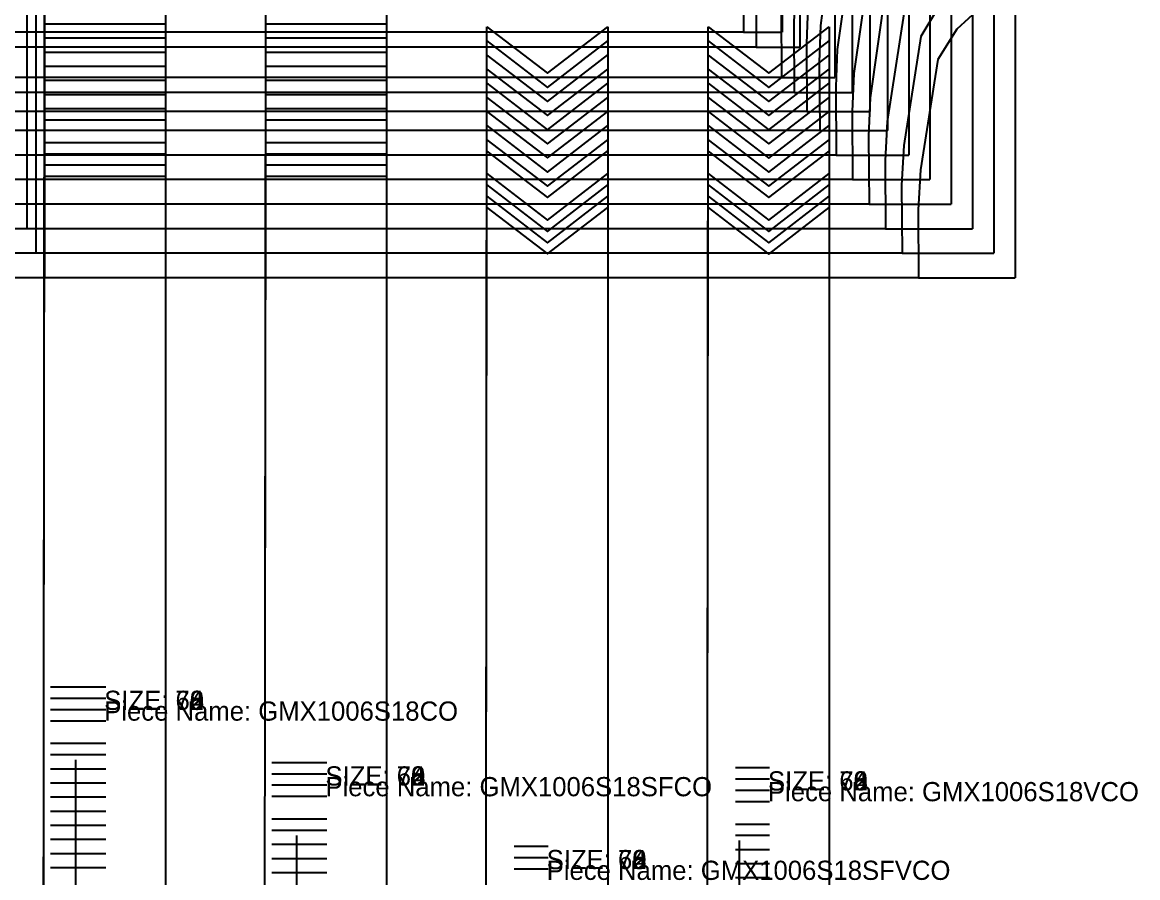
# Model space of a CAD drawing. Extents: x -1.7 to 64.2, y -0.8 to 34.5.
# Drawn here: x 49.64 to 64.17, y 10.34 to 21.48 of the extents above; entities that cross this region are included whole.
import ezdxf

# ---------------------------------------------------------------- set-up
doc = ezdxf.new("R2010")
doc.units = 0

# ---------------------------------------------------------------- blocks, each defined once
blk = doc.blocks.new('GMX1006S18BK_46')
at = {"layer": '1'}
for points in [[(59.5369, 24.6979), (59.2021, 24.1452), (59.1239, 23.8649), (59.0213, 22.6691), (59.0267, 22.2385), (59.0327, 21.3511)], [(59.0327, 21.3511), (31.4722, 21.3511)]]:
    blk.add_lwpolyline(points, dxfattribs=at)
at = {"layer": '6'}
blk.add_line((59.0327, 21.3511), (31.4722, 21.3511), dxfattribs=at)
at = {"layer": '8'}
for p in [(59.5369, 24.6979), (59.0327, 21.3511)]:
    blk.add_line(p, (59.5369, 21.3511), dxfattribs=at)
blk = doc.blocks.new('GMX1006S18BK_48')
at = {"layer": '1'}
for points in [[(59.7652, 24.5502), (59.3954, 23.9894), (59.3029, 23.7014), (59.1897, 22.4813), (59.1922, 22.0416), (59.1982, 21.1542)], [(59.1982, 21.1542), (31.2439, 21.1542)]]:
    blk.add_lwpolyline(points, dxfattribs=at)
at = {"layer": '6'}
blk.add_line((59.1982, 21.1542), (31.2439, 21.1542), dxfattribs=at)
at = {"layer": '8'}
for p in [(59.7652, 24.5502), (59.1982, 21.1542)]:
    blk.add_line(p, (59.7652, 21.1542), dxfattribs=at)
blk = doc.blocks.new('GMX1006S18BK_52')
at = {"layer": '1'}
for points in [[(60.2218, 24.255), (59.7879, 23.6765), (59.6697, 23.3731), (59.5288, 22.1056), (59.523, 21.648), (59.529, 20.7606)], [(59.529, 20.7606), (30.7873, 20.7606)]]:
    blk.add_lwpolyline(points, dxfattribs=at)
at = {"layer": '6'}
blk.add_line((59.529, 20.7606), (30.7873, 20.7606), dxfattribs=at)
at = {"layer": '8'}
for p in [(60.2218, 24.255), (59.529, 20.7606)]:
    blk.add_line(p, (60.2218, 20.7606), dxfattribs=at)
blk = doc.blocks.new('GMX1006S18BK_54')
at = {"layer": '1'}
for points in [[(60.4501, 24.1073), (59.9873, 23.5193), (59.8577, 23.2083), (59.6995, 21.9176), (59.6884, 21.4511), (59.6944, 20.5637)], [(59.6944, 20.5637), (30.559, 20.5637)]]:
    blk.add_lwpolyline(points, dxfattribs=at)
at = {"layer": '6'}
blk.add_line((59.6944, 20.5637), (30.559, 20.5637), dxfattribs=at)
at = {"layer": '8'}
for p in [(60.4501, 24.1073), (59.6944, 20.5637)]:
    blk.add_line(p, (60.4501, 20.5637), dxfattribs=at)
blk = doc.blocks.new('GMX1006S18BK_56')
at = {"layer": '1'}
for points in [[(60.6784, 23.9105), (60.1866, 23.3129), (60.0457, 22.9942), (59.8702, 21.6804), (59.8537, 21.2051), (59.8597, 20.3177)], [(59.8597, 20.3177), (30.3306, 20.3177)]]:
    blk.add_lwpolyline(points, dxfattribs=at)
at = {"layer": '6'}
blk.add_line((59.8597, 20.3177), (30.3306, 20.3177), dxfattribs=at)
at = {"layer": '8'}
for p in [(60.6784, 23.9105), (59.8597, 20.3177)]:
    blk.add_line(p, (60.6784, 20.3177), dxfattribs=at)
blk = doc.blocks.new('GMX1006S18BK_58')
at = {"layer": '1'}
for points in [[(60.9066, 23.7136), (60.3681, 23.0958), (60.2093, 22.7626), (60.0348, 21.4381), (60.0191, 20.959), (60.0251, 20.0716)], [(60.0251, 20.0716), (30.1024, 20.0716)]]:
    blk.add_lwpolyline(points, dxfattribs=at)
at = {"layer": '6'}
blk.add_line((60.0251, 20.0716), (30.1024, 20.0716), dxfattribs=at)
at = {"layer": '8'}
for p in [(60.9066, 23.7136), (60.0251, 20.0716)]:
    blk.add_line(p, (60.9066, 20.0716), dxfattribs=at)
blk = doc.blocks.new('GMX1006S18BK_60')
at = {"layer": '1'}
for points in [[(61.1842, 23.4429), (60.6133, 22.8071), (60.4427, 22.4622), (60.2541, 21.1237), (60.2338, 20.6391), (60.2398, 19.7517)], [(60.2398, 19.7517), (29.8249, 19.7517)]]:
    blk.add_lwpolyline(points, dxfattribs=at)
at = {"layer": '6'}
blk.add_line((60.2398, 19.7517), (29.8249, 19.7517), dxfattribs=at)
at = {"layer": '8'}
for p in [(61.1842, 23.4429), (60.2398, 19.7517)]:
    blk.add_line(p, (61.1842, 19.7517), dxfattribs=at)
blk = doc.blocks.new('GMX1006S18BK_62')
at = {"layer": '1'}
for points in [[(61.4617, 23.1722), (60.8526, 22.5291), (60.6662, 22.1764), (60.4704, 20.813), (60.4484, 20.3192), (60.4544, 19.4318)], [(60.4544, 19.4318), (29.5474, 19.4318)]]:
    blk.add_lwpolyline(points, dxfattribs=at)
at = {"layer": '6'}
blk.add_line((60.4544, 19.4318), (29.5474, 19.4318), dxfattribs=at)
at = {"layer": '8'}
for p in [(61.4617, 23.1722), (60.4544, 19.4318)]:
    blk.add_line(p, (61.4617, 19.4318), dxfattribs=at)
blk = doc.blocks.new('GMX1006S18BK_64')
at = {"layer": '1'}
for points in [[(61.7392, 22.9015), (61.0842, 22.2415), (60.88, 21.876), (60.6844, 20.4982), (60.663, 19.9993), (60.669, 19.1119)], [(60.669, 19.1119), (29.2699, 19.1119)]]:
    blk.add_lwpolyline(points, dxfattribs=at)
at = {"layer": '6'}
blk.add_line((60.669, 19.1119), (29.2699, 19.1119), dxfattribs=at)
at = {"layer": '8'}
for p in [(61.7392, 22.9015), (60.669, 19.1119)]:
    blk.add_line(p, (61.7392, 19.1119), dxfattribs=at)
blk = doc.blocks.new('GMX1006S18BK_66')
at = {"layer": '1'}
for points in [[(62.0167, 22.6308), (61.3369, 21.9624), (61.123, 21.5902), (60.9059, 20.1878), (60.8776, 19.6794), (60.8836, 18.792)], [(60.8836, 18.792), (28.9924, 18.792)]]:
    blk.add_lwpolyline(points, dxfattribs=at)
at = {"layer": '6'}
blk.add_line((60.8836, 18.792), (28.9924, 18.792), dxfattribs=at)
at = {"layer": '8'}
for p, q in [((49.699, 33.2606), (49.699, 18.792)), ((62.0167, 22.6308), (62.0167, 18.792)), ((60.8836, 18.792), (62.0167, 18.792))]:
    blk.add_line(p, q, dxfattribs=at)
blk = doc.blocks.new('GMX1006S18BK_68')
at = {"layer": '1'}
for points in [[(62.2942, 22.3601), (61.5721, 21.678), (61.3415, 21.2947), (61.1211, 19.8744), (61.0922, 19.3595), (61.0982, 18.4721)], [(61.0982, 18.4721), (28.7149, 18.4721)]]:
    blk.add_lwpolyline(points, dxfattribs=at)
at = {"layer": '6'}
blk.add_line((61.0982, 18.4721), (28.7149, 18.4721), dxfattribs=at)
at = {"layer": '8'}
for p, q in [((49.8152, 33.5313), (49.8152, 18.4721)), ((62.2942, 22.3601), (62.2942, 18.4721)), ((61.0982, 18.4721), (62.2942, 18.4721))]:
    blk.add_line(p, q, dxfattribs=at)
blk = doc.blocks.new('GMX1006S18BK_70')
at = {"layer": '1'}
for points in [[(62.5717, 22.0894), (61.8105, 21.3899), (61.565, 20.9943), (61.3375, 19.5599), (61.3067, 19.0396), (61.3127, 18.1522)], [(61.3127, 18.1522), (28.4374, 18.1522)]]:
    blk.add_lwpolyline(points, dxfattribs=at)
at = {"layer": '6'}
blk.add_line((61.3127, 18.1522), (28.4374, 18.1522), dxfattribs=at)
at = {"layer": '8'}
for p, q in [((49.9314, 33.802), (49.9314, 18.1522)), ((62.5717, 22.0894), (62.5717, 18.1522)), ((61.3127, 18.1522), (62.5717, 18.1522))]:
    blk.add_line(p, q, dxfattribs=at)
blk = doc.blocks.new('GMX1006S18CO_42')
at = {"layer": '1'}
for points in [[(49.9105, 5.2973), (49.9294, 19.4751)], [(49.9294, 19.4751), (50.717, 19.4751), (51.5037, 19.4751)], [(51.5037, 19.4751), (51.5037, 5.2973)]]:
    blk.add_lwpolyline(points, dxfattribs=at)
at = {"layer": '5'}
blk.add_line((50.0074, 12.8271), (50.7265, 12.8271), dxfattribs=at)
at = {"layer": '7'}
blk.add_line((50.0074, 12.8271), (50.7265, 12.8271), dxfattribs=at)
at = {"layer": '8'}
blk.add_lwpolyline([(51.1298, 8.2081), (50.3364, 8.2081), (50.3364, 11.8774)], dxfattribs=at)
at = {"layer": '1'}
for s, p in [('SIZE: 42', (50.7071, 12.5262)), ('Piece Name: GMX1006S18CO', (50.7071, 12.3862))]:
    blk.add_text(s, height=0.25, dxfattribs=at).set_placement(p)
blk = doc.blocks.new('GMX1006S18CO_44')
at = {"layer": '1'}
for points in [[(49.9105, 5.1503), (49.9294, 19.6222)], [(49.9294, 19.6222), (50.717, 19.6222), (51.5037, 19.6222)], [(51.5037, 19.6222), (51.5037, 5.1503)]]:
    blk.add_lwpolyline(points, dxfattribs=at)
at = {"layer": '5'}
blk.add_line((50.0074, 12.6801), (50.7265, 12.6801), dxfattribs=at)
at = {"layer": '7'}
blk.add_line((50.0074, 12.6801), (50.7265, 12.6801), dxfattribs=at)
at = {"layer": '8'}
blk.add_lwpolyline([(51.1298, 8.0611), (50.3364, 8.0611), (50.3364, 11.7304)], dxfattribs=at)
at = {"layer": '1'}
for s, p in [('SIZE: 44', (50.7071, 12.5262)), ('Piece Name: GMX1006S18CO', (50.7071, 12.3862))]:
    blk.add_text(s, height=0.25, dxfattribs=at).set_placement(p)
blk = doc.blocks.new('GMX1006S18CO_46')
at = {"layer": '1'}
for points in [[(49.9105, 5.0032), (49.9294, 19.7692)], [(49.9294, 19.7692), (50.717, 19.7692), (51.5037, 19.7692)], [(51.5037, 19.7692), (51.5037, 5.0032)]]:
    blk.add_lwpolyline(points, dxfattribs=at)
at = {"layer": '5'}
blk.add_line((50.0074, 12.533), (50.7265, 12.533), dxfattribs=at)
at = {"layer": '7'}
blk.add_line((50.0074, 12.533), (50.7265, 12.533), dxfattribs=at)
at = {"layer": '8'}
blk.add_lwpolyline([(51.1298, 7.914), (50.3364, 7.914), (50.3364, 11.5833)], dxfattribs=at)
at = {"layer": '1'}
for s, p in [('SIZE: 46', (50.7071, 12.5262)), ('Piece Name: GMX1006S18CO', (50.7071, 12.3862))]:
    blk.add_text(s, height=0.25, dxfattribs=at).set_placement(p)
blk = doc.blocks.new('GMX1006S18CO_48')
at = {"layer": '1'}
for points in [[(49.9105, 4.8561), (49.9294, 19.9163)], [(49.9294, 19.9163), (50.717, 19.9163), (51.5037, 19.9163)], [(51.5037, 19.9163), (51.5037, 4.8561)]]:
    blk.add_lwpolyline(points, dxfattribs=at)
at = {"layer": '5'}
blk.add_line((50.0074, 12.386), (50.7265, 12.386), dxfattribs=at)
at = {"layer": '7'}
blk.add_line((50.0074, 12.386), (50.7265, 12.386), dxfattribs=at)
at = {"layer": '8'}
blk.add_lwpolyline([(51.1298, 7.767), (50.3364, 7.767), (50.3364, 11.4363)], dxfattribs=at)
at = {"layer": '1'}
for s, p in [('SIZE: 48', (50.7071, 12.5262)), ('Piece Name: GMX1006S18CO', (50.7071, 12.3862))]:
    blk.add_text(s, height=0.25, dxfattribs=at).set_placement(p)
blk = doc.blocks.new('GMX1006S18CO_52')
at = {"layer": '1'}
for points in [[(49.9105, 4.5621), (49.9294, 20.2104)], [(49.9294, 20.2104), (50.717, 20.2104), (51.5037, 20.2104)], [(51.5037, 20.2104), (51.5037, 4.5621)]]:
    blk.add_lwpolyline(points, dxfattribs=at)
at = {"layer": '5'}
blk.add_line((50.0074, 12.0919), (50.7265, 12.0919), dxfattribs=at)
at = {"layer": '7'}
blk.add_line((50.0074, 12.0919), (50.7265, 12.0919), dxfattribs=at)
at = {"layer": '8'}
blk.add_lwpolyline([(51.1298, 7.4729), (50.3364, 7.4729), (50.3364, 11.1422)], dxfattribs=at)
at = {"layer": '1'}
for s, p in [('SIZE: 52', (50.7071, 12.5262)), ('Piece Name: GMX1006S18CO', (50.7071, 12.3862))]:
    blk.add_text(s, height=0.25, dxfattribs=at).set_placement(p)
blk = doc.blocks.new('GMX1006S18CO_54')
at = {"layer": '1'}
for points in [[(49.9105, 4.415), (49.9294, 20.3574)], [(49.9294, 20.3574), (50.717, 20.3574), (51.5037, 20.3574)], [(51.5037, 20.3574), (51.5037, 4.415)]]:
    blk.add_lwpolyline(points, dxfattribs=at)
at = {"layer": '5'}
blk.add_line((50.0074, 11.9448), (50.7265, 11.9448), dxfattribs=at)
at = {"layer": '7'}
blk.add_line((50.0074, 11.9448), (50.7265, 11.9448), dxfattribs=at)
at = {"layer": '8'}
blk.add_lwpolyline([(51.1298, 7.3258), (50.3364, 7.3258), (50.3364, 10.9951)], dxfattribs=at)
at = {"layer": '1'}
for s, p in [('SIZE: 54', (50.7071, 12.5262)), ('Piece Name: GMX1006S18CO', (50.7071, 12.3862))]:
    blk.add_text(s, height=0.25, dxfattribs=at).set_placement(p)
blk = doc.blocks.new('GMX1006S18CO_56')
at = {"layer": '1'}
for points in [[(49.9105, 4.2312), (49.9294, 20.5413)], [(49.9294, 20.5413), (50.717, 20.5413), (51.5037, 20.5413)], [(51.5037, 20.5413), (51.5037, 4.2312)]]:
    blk.add_lwpolyline(points, dxfattribs=at)
at = {"layer": '5'}
blk.add_line((50.0074, 11.761), (50.7265, 11.761), dxfattribs=at)
at = {"layer": '7'}
blk.add_line((50.0074, 11.761), (50.7265, 11.761), dxfattribs=at)
at = {"layer": '8'}
blk.add_lwpolyline([(51.1298, 7.142), (50.3364, 7.142), (50.3364, 10.8113)], dxfattribs=at)
at = {"layer": '1'}
for s, p in [('SIZE: 56', (50.7071, 12.5262)), ('Piece Name: GMX1006S18CO', (50.7071, 12.3862))]:
    blk.add_text(s, height=0.25, dxfattribs=at).set_placement(p)
blk = doc.blocks.new('GMX1006S18CO_58')
at = {"layer": '1'}
for points in [[(49.9105, 4.0473), (49.9294, 20.7251)], [(49.9294, 20.7251), (50.717, 20.7251), (51.5037, 20.7251)], [(51.5037, 20.7251), (51.5037, 4.0473)]]:
    blk.add_lwpolyline(points, dxfattribs=at)
at = {"layer": '5'}
blk.add_line((50.0074, 11.5771), (50.7265, 11.5771), dxfattribs=at)
at = {"layer": '7'}
blk.add_line((50.0074, 11.5771), (50.7265, 11.5771), dxfattribs=at)
at = {"layer": '8'}
blk.add_lwpolyline([(51.1298, 6.9581), (50.3364, 6.9581), (50.3364, 10.6274)], dxfattribs=at)
at = {"layer": '1'}
for s, p in [('SIZE: 58', (50.7071, 12.5262)), ('Piece Name: GMX1006S18CO', (50.7071, 12.3862))]:
    blk.add_text(s, height=0.25, dxfattribs=at).set_placement(p)
blk = doc.blocks.new('GMX1006S18CO_60')
at = {"layer": '1'}
for points in [[(49.9105, 3.8635), (49.9294, 20.909)], [(49.9294, 20.909), (50.717, 20.909), (51.5037, 20.909)], [(51.5037, 20.909), (51.5037, 3.8635)]]:
    blk.add_lwpolyline(points, dxfattribs=at)
at = {"layer": '5'}
blk.add_line((50.0074, 11.3933), (50.7265, 11.3933), dxfattribs=at)
at = {"layer": '7'}
blk.add_line((50.0074, 11.3933), (50.7265, 11.3933), dxfattribs=at)
at = {"layer": '8'}
blk.add_lwpolyline([(51.1298, 6.7743), (50.3364, 6.7743), (50.3364, 10.4436)], dxfattribs=at)
at = {"layer": '1'}
for s, p in [('SIZE: 60', (50.7071, 12.5262)), ('Piece Name: GMX1006S18CO', (50.7071, 12.3862))]:
    blk.add_text(s, height=0.25, dxfattribs=at).set_placement(p)
blk = doc.blocks.new('GMX1006S18CO_62')
at = {"layer": '1'}
for points in [[(49.9105, 3.6796), (49.9294, 21.0928)], [(49.9294, 21.0928), (50.717, 21.0928), (51.5037, 21.0928)], [(51.5037, 21.0928), (51.5037, 3.6796)]]:
    blk.add_lwpolyline(points, dxfattribs=at)
at = {"layer": '5'}
blk.add_line((50.0074, 11.2094), (50.7265, 11.2094), dxfattribs=at)
at = {"layer": '7'}
blk.add_line((50.0074, 11.2094), (50.7265, 11.2094), dxfattribs=at)
at = {"layer": '1'}
for s, p in [('SIZE: 62', (50.7071, 12.5262)), ('Piece Name: GMX1006S18CO', (50.7071, 12.3862))]:
    blk.add_text(s, height=0.25, dxfattribs=at).set_placement(p)
blk = doc.blocks.new('GMX1006S18CO_64')
at = {"layer": '1'}
for points in [[(49.9105, 3.4958), (49.9294, 21.2767)], [(49.9294, 21.2767), (50.717, 21.2767), (51.5037, 21.2767)], [(51.5037, 21.2767), (51.5037, 3.4958)]]:
    blk.add_lwpolyline(points, dxfattribs=at)
at = {"layer": '5'}
blk.add_line((50.0074, 11.0256), (50.7265, 11.0256), dxfattribs=at)
at = {"layer": '7'}
blk.add_line((50.0074, 11.0256), (50.7265, 11.0256), dxfattribs=at)
at = {"layer": '1'}
for s, p in [('SIZE: 64', (50.7071, 12.5262)), ('Piece Name: GMX1006S18CO', (50.7071, 12.3862))]:
    blk.add_text(s, height=0.25, dxfattribs=at).set_placement(p)
blk = doc.blocks.new('GMX1006S18CO_66')
at = {"layer": '1'}
for points in [[(49.9105, 3.3119), (49.9294, 21.4605)], [(49.9294, 21.4605), (50.717, 21.4605), (51.5037, 21.4605)], [(51.5037, 21.4605), (51.5037, 3.3119)]]:
    blk.add_lwpolyline(points, dxfattribs=at)
at = {"layer": '5'}
blk.add_line((50.0074, 10.8417), (50.7265, 10.8417), dxfattribs=at)
at = {"layer": '7'}
blk.add_line((50.0074, 10.8417), (50.7265, 10.8417), dxfattribs=at)
at = {"layer": '1'}
for s, p in [('SIZE: 66', (50.7071, 12.5262)), ('Piece Name: GMX1006S18CO', (50.7071, 12.3862))]:
    blk.add_text(s, height=0.25, dxfattribs=at).set_placement(p)
blk = doc.blocks.new('GMX1006S18CO_68')
at = {"layer": '1'}
for points in [[(49.9105, 3.1281), (49.9294, 21.6444)], [(51.5037, 21.6444), (51.5037, 3.1281)]]:
    blk.add_lwpolyline(points, dxfattribs=at)
at = {"layer": '5'}
blk.add_line((50.0074, 10.6579), (50.7265, 10.6579), dxfattribs=at)
at = {"layer": '7'}
blk.add_line((50.0074, 10.6579), (50.7265, 10.6579), dxfattribs=at)
at = {"layer": '1'}
for s, p in [('SIZE: 68', (50.7071, 12.5262)), ('Piece Name: GMX1006S18CO', (50.7071, 12.3862))]:
    blk.add_text(s, height=0.25, dxfattribs=at).set_placement(p)
blk = doc.blocks.new('GMX1006S18CO_70')
at = {"layer": '1'}
for points in [[(49.9105, 2.9442), (49.9294, 21.8282)], [(51.5037, 21.8282), (51.5037, 2.9442)]]:
    blk.add_lwpolyline(points, dxfattribs=at)
at = {"layer": '5'}
blk.add_line((50.0074, 10.474), (50.7265, 10.474), dxfattribs=at)
at = {"layer": '7'}
blk.add_line((50.0074, 10.474), (50.7265, 10.474), dxfattribs=at)
at = {"layer": '1'}
for s, p in [('SIZE: 70', (50.7071, 12.5262)), ('Piece Name: GMX1006S18CO', (50.7071, 12.3862))]:
    blk.add_text(s, height=0.25, dxfattribs=at).set_placement(p)
blk = doc.blocks.new('GMX1006S18SFCO_42')
at = {"layer": '1'}
for points in [[(52.7916, 3.3287), (52.8105, 19.4751)], [(52.8105, 19.4751), (53.5981, 19.4751), (54.3849, 19.4751)], [(54.3849, 19.4751), (54.3849, 3.3287)]]:
    blk.add_lwpolyline(points, dxfattribs=at)
at = {"layer": '5'}
blk.add_line((52.8885, 11.8428), (53.6077, 11.8428), dxfattribs=at)
at = {"layer": '7'}
blk.add_line((52.8885, 11.8428), (53.6077, 11.8428), dxfattribs=at)
at = {"layer": '8'}
blk.add_lwpolyline([(54.011, 7.2238), (53.2176, 7.2238), (53.2176, 10.8931)], dxfattribs=at)
at = {"layer": '1'}
for s, p in [('SIZE: 42', (53.5882, 11.5419)), ('Piece Name: GMX1006S18SFCO', (53.5882, 11.4019))]:
    blk.add_text(s, height=0.25, dxfattribs=at).set_placement(p)
blk = doc.blocks.new('GMX1006S18SFCO_44')
at = {"layer": '1'}
for points in [[(52.7916, 3.1817), (52.8105, 19.6222)], [(52.8105, 19.6222), (53.5981, 19.6222), (54.3849, 19.6222)], [(54.3849, 19.6222), (54.3849, 3.1817)]]:
    blk.add_lwpolyline(points, dxfattribs=at)
at = {"layer": '5'}
blk.add_line((52.8885, 11.6958), (53.6077, 11.6958), dxfattribs=at)
at = {"layer": '7'}
blk.add_line((52.8885, 11.6958), (53.6077, 11.6958), dxfattribs=at)
at = {"layer": '8'}
blk.add_lwpolyline([(54.011, 7.0768), (53.2176, 7.0768), (53.2176, 10.7461)], dxfattribs=at)
at = {"layer": '1'}
for s, p in [('SIZE: 44', (53.5882, 11.5419)), ('Piece Name: GMX1006S18SFCO', (53.5882, 11.4019))]:
    blk.add_text(s, height=0.25, dxfattribs=at).set_placement(p)
blk = doc.blocks.new('GMX1006S18SFCO_46')
at = {"layer": '1'}
for points in [[(52.7916, 3.0346), (52.8105, 19.7692)], [(52.8105, 19.7692), (53.5981, 19.7692), (54.3849, 19.7692)], [(54.3849, 19.7692), (54.3849, 3.0346)]]:
    blk.add_lwpolyline(points, dxfattribs=at)
at = {"layer": '5'}
blk.add_line((52.8885, 11.5487), (53.6077, 11.5487), dxfattribs=at)
at = {"layer": '7'}
blk.add_line((52.8885, 11.5487), (53.6077, 11.5487), dxfattribs=at)
at = {"layer": '8'}
blk.add_lwpolyline([(54.011, 6.9297), (53.2176, 6.9297), (53.2176, 10.599)], dxfattribs=at)
at = {"layer": '1'}
for s, p in [('SIZE: 46', (53.5882, 11.5419)), ('Piece Name: GMX1006S18SFCO', (53.5882, 11.4019))]:
    blk.add_text(s, height=0.25, dxfattribs=at).set_placement(p)
blk = doc.blocks.new('GMX1006S18SFCO_48')
at = {"layer": '1'}
for points in [[(52.7916, 2.8876), (52.8105, 19.9163)], [(52.8105, 19.9163), (53.5981, 19.9163), (54.3849, 19.9163)], [(54.3849, 19.9163), (54.3849, 2.8876)]]:
    blk.add_lwpolyline(points, dxfattribs=at)
at = {"layer": '5'}
blk.add_line((52.8885, 11.4017), (53.6077, 11.4017), dxfattribs=at)
at = {"layer": '7'}
blk.add_line((52.8885, 11.4017), (53.6077, 11.4017), dxfattribs=at)
at = {"layer": '8'}
blk.add_lwpolyline([(54.011, 6.7827), (53.2176, 6.7827), (53.2176, 10.452)], dxfattribs=at)
at = {"layer": '1'}
for s, p in [('SIZE: 48', (53.5882, 11.5419)), ('Piece Name: GMX1006S18SFCO', (53.5882, 11.4019))]:
    blk.add_text(s, height=0.25, dxfattribs=at).set_placement(p)
blk = doc.blocks.new('GMX1006S18SFCO_52')
at = {"layer": '1'}
for points in [[(52.7916, 2.5935), (52.8105, 20.2104)], [(52.8105, 20.2104), (53.5981, 20.2104), (54.3849, 20.2104)], [(54.3849, 20.2104), (54.3849, 2.5935)]]:
    blk.add_lwpolyline(points, dxfattribs=at)
at = {"layer": '5'}
blk.add_line((52.8885, 11.1076), (53.6077, 11.1076), dxfattribs=at)
at = {"layer": '7'}
blk.add_line((52.8885, 11.1076), (53.6077, 11.1076), dxfattribs=at)
at = {"layer": '1'}
for s, p in [('SIZE: 52', (53.5882, 11.5419)), ('Piece Name: GMX1006S18SFCO', (53.5882, 11.4019))]:
    blk.add_text(s, height=0.25, dxfattribs=at).set_placement(p)
blk = doc.blocks.new('GMX1006S18SFCO_54')
at = {"layer": '1'}
for points in [[(52.7916, 2.4464), (52.8105, 20.3574)], [(52.8105, 20.3574), (53.5981, 20.3574), (54.3849, 20.3574)], [(54.3849, 20.3574), (54.3849, 2.4464)]]:
    blk.add_lwpolyline(points, dxfattribs=at)
at = {"layer": '5'}
blk.add_line((52.8885, 10.9605), (53.6077, 10.9605), dxfattribs=at)
at = {"layer": '7'}
blk.add_line((52.8885, 10.9605), (53.6077, 10.9605), dxfattribs=at)
at = {"layer": '1'}
for s, p in [('SIZE: 54', (53.5882, 11.5419)), ('Piece Name: GMX1006S18SFCO', (53.5882, 11.4019))]:
    blk.add_text(s, height=0.25, dxfattribs=at).set_placement(p)
blk = doc.blocks.new('GMX1006S18SFCO_56')
at = {"layer": '1'}
for points in [[(52.7916, 2.2626), (52.8105, 20.5413)], [(52.8105, 20.5413), (53.5981, 20.5413), (54.3849, 20.5413)], [(54.3849, 20.5413), (54.3849, 2.2626)]]:
    blk.add_lwpolyline(points, dxfattribs=at)
at = {"layer": '5'}
blk.add_line((52.8885, 10.7767), (53.6077, 10.7767), dxfattribs=at)
at = {"layer": '7'}
blk.add_line((52.8885, 10.7767), (53.6077, 10.7767), dxfattribs=at)
at = {"layer": '1'}
for s, p in [('SIZE: 56', (53.5882, 11.5419)), ('Piece Name: GMX1006S18SFCO', (53.5882, 11.4019))]:
    blk.add_text(s, height=0.25, dxfattribs=at).set_placement(p)
blk = doc.blocks.new('GMX1006S18SFCO_58')
at = {"layer": '1'}
for points in [[(52.7916, 2.0787), (52.8105, 20.7251)], [(52.8105, 20.7251), (53.5981, 20.7251), (54.3849, 20.7251)], [(54.3849, 20.7251), (54.3849, 2.0787)]]:
    blk.add_lwpolyline(points, dxfattribs=at)
at = {"layer": '5'}
blk.add_line((52.8885, 10.5928), (53.6077, 10.5928), dxfattribs=at)
at = {"layer": '7'}
blk.add_line((52.8885, 10.5928), (53.6077, 10.5928), dxfattribs=at)
at = {"layer": '1'}
for s, p in [('SIZE: 58', (53.5882, 11.5419)), ('Piece Name: GMX1006S18SFCO', (53.5882, 11.4019))]:
    blk.add_text(s, height=0.25, dxfattribs=at).set_placement(p)
blk = doc.blocks.new('GMX1006S18SFCO_60')
at = {"layer": '1'}
for points in [[(52.7916, 1.8949), (52.8105, 20.909)], [(52.8105, 20.909), (53.5981, 20.909), (54.3849, 20.909)], [(54.3849, 20.909), (54.3849, 1.8949)]]:
    blk.add_lwpolyline(points, dxfattribs=at)
at = {"layer": '5'}
blk.add_line((52.8885, 10.409), (53.6077, 10.409), dxfattribs=at)
at = {"layer": '7'}
blk.add_line((52.8885, 10.409), (53.6077, 10.409), dxfattribs=at)
at = {"layer": '1'}
for s, p in [('SIZE: 60', (53.5882, 11.5419)), ('Piece Name: GMX1006S18SFCO', (53.5882, 11.4019))]:
    blk.add_text(s, height=0.25, dxfattribs=at).set_placement(p)
blk = doc.blocks.new('GMX1006S18SFCO_62')
at = {"layer": '1'}
for points in [[(52.7916, 1.711), (52.8105, 21.0928)], [(52.8105, 21.0928), (53.5981, 21.0928), (54.3849, 21.0928)], [(54.3849, 21.0928), (54.3849, 1.711)]]:
    blk.add_lwpolyline(points, dxfattribs=at)
for s, p in [('SIZE: 62', (53.5882, 11.5419)), ('Piece Name: GMX1006S18SFCO', (53.5882, 11.4019))]:
    blk.add_text(s, height=0.25, dxfattribs=at).set_placement(p)
blk = doc.blocks.new('GMX1006S18SFCO_64')
at = {"layer": '1'}
for points in [[(52.7916, 1.5272), (52.8105, 21.2767)], [(52.8105, 21.2767), (53.5981, 21.2767), (54.3849, 21.2767)], [(54.3849, 21.2767), (54.3849, 1.5272)]]:
    blk.add_lwpolyline(points, dxfattribs=at)
for s, p in [('SIZE: 64', (53.5882, 11.5419)), ('Piece Name: GMX1006S18SFCO', (53.5882, 11.4019))]:
    blk.add_text(s, height=0.25, dxfattribs=at).set_placement(p)
blk = doc.blocks.new('GMX1006S18SFCO_66')
at = {"layer": '1'}
for points in [[(52.7916, 1.3433), (52.8105, 21.4605)], [(52.8105, 21.4605), (53.5981, 21.4605), (54.3849, 21.4605)], [(54.3849, 21.4605), (54.3849, 1.3433)]]:
    blk.add_lwpolyline(points, dxfattribs=at)
for s, p in [('SIZE: 66', (53.5882, 11.5419)), ('Piece Name: GMX1006S18SFCO', (53.5882, 11.4019))]:
    blk.add_text(s, height=0.25, dxfattribs=at).set_placement(p)
blk = doc.blocks.new('GMX1006S18SFCO_68')
at = {"layer": '1'}
for points in [[(52.7916, 1.1595), (52.8105, 21.6444)], [(54.3849, 21.6444), (54.3849, 1.1595)]]:
    blk.add_lwpolyline(points, dxfattribs=at)
for s, p in [('SIZE: 68', (53.5882, 11.5419)), ('Piece Name: GMX1006S18SFCO', (53.5882, 11.4019))]:
    blk.add_text(s, height=0.25, dxfattribs=at).set_placement(p)
blk = doc.blocks.new('GMX1006S18SFCO_70')
at = {"layer": '1'}
for points in [[(52.7916, 0.9756), (52.8105, 21.8282)], [(54.3849, 21.8282), (54.3849, 0.9756)]]:
    blk.add_lwpolyline(points, dxfattribs=at)
for s, p in [('SIZE: 70', (53.5882, 11.5419)), ('Piece Name: GMX1006S18SFCO', (53.5882, 11.4019))]:
    blk.add_text(s, height=0.25, dxfattribs=at).set_placement(p)
blk = doc.blocks.new('GMX1006S18SFVCO_42')
at = {"layer": '1'}
for points in [[(55.6731, 1.5569), (55.6924, 19.0683)], [(55.6924, 19.0683), (56.4798, 18.4629), (57.2666, 19.0688)], [(57.2666, 19.0688), (57.2666, 1.557)]]:
    blk.add_lwpolyline(points, dxfattribs=at)
at = {"layer": '5'}
blk.add_line((56.0458, 10.7519), (56.4894, 10.7519), dxfattribs=at)
at = {"layer": '7'}
blk.add_line((56.0458, 10.7519), (56.4894, 10.7519), dxfattribs=at)
at = {"layer": '1'}
for s, p in [('SIZE: 42', (56.4698, 10.4528)), ('Piece Name: GMX1006S18SFVCO', (56.4698, 10.3128))]:
    blk.add_text(s, height=0.25, dxfattribs=at).set_placement(p)
blk = doc.blocks.new('GMX1006S18SFVCO_44')
at = {"layer": '1'}
for points in [[(55.6731, 1.4098), (55.6924, 19.2153)], [(55.6924, 19.2153), (56.4798, 18.6099), (57.2666, 19.2158)], [(57.2666, 19.2158), (57.2666, 1.4099)]]:
    blk.add_lwpolyline(points, dxfattribs=at)
at = {"layer": '5'}
blk.add_line((56.0458, 10.6048), (56.4894, 10.6048), dxfattribs=at)
at = {"layer": '7'}
blk.add_line((56.0458, 10.6048), (56.4894, 10.6048), dxfattribs=at)
at = {"layer": '1'}
for s, p in [('SIZE: 44', (56.4698, 10.4528)), ('Piece Name: GMX1006S18SFVCO', (56.4698, 10.3128))]:
    blk.add_text(s, height=0.25, dxfattribs=at).set_placement(p)
blk = doc.blocks.new('GMX1006S18SFVCO_46')
at = {"layer": '1'}
for points in [[(55.6731, 1.2628), (55.6924, 19.3624)], [(55.6924, 19.3624), (56.4798, 18.757), (57.2666, 19.3629)], [(57.2666, 19.3629), (57.2666, 1.2629)]]:
    blk.add_lwpolyline(points, dxfattribs=at)
at = {"layer": '5'}
blk.add_line((56.0458, 10.4578), (56.4894, 10.4578), dxfattribs=at)
at = {"layer": '7'}
blk.add_line((56.0458, 10.4578), (56.4894, 10.4578), dxfattribs=at)
at = {"layer": '1'}
for s, p in [('SIZE: 46', (56.4698, 10.4528)), ('Piece Name: GMX1006S18SFVCO', (56.4698, 10.3128))]:
    blk.add_text(s, height=0.25, dxfattribs=at).set_placement(p)
blk = doc.blocks.new('GMX1006S18SFVCO_48')
at = {"layer": '1'}
for points in [[(55.6731, 1.1157), (55.6924, 19.5094)], [(55.6924, 19.5094), (56.4798, 18.904), (57.2666, 19.5099)], [(57.2666, 19.5099), (57.2666, 1.1158)]]:
    blk.add_lwpolyline(points, dxfattribs=at)
for s, p in [('SIZE: 48', (56.4698, 10.4528)), ('Piece Name: GMX1006S18SFVCO', (56.4698, 10.3128))]:
    blk.add_text(s, height=0.25, dxfattribs=at).set_placement(p)
blk = doc.blocks.new('GMX1006S18SFVCO_52')
at = {"layer": '1'}
for points in [[(55.6731, 0.8216), (55.6924, 19.8035)], [(55.6924, 19.8035), (56.4798, 19.1981), (57.2666, 19.804)], [(57.2666, 19.804), (57.2666, 0.8217)]]:
    blk.add_lwpolyline(points, dxfattribs=at)
for s, p in [('SIZE: 52', (56.4698, 10.4528)), ('Piece Name: GMX1006S18SFVCO', (56.4698, 10.3128))]:
    blk.add_text(s, height=0.25, dxfattribs=at).set_placement(p)
blk = doc.blocks.new('GMX1006S18SFVCO_54')
at = {"layer": '1'}
for points in [[(55.6731, 0.6746), (55.6924, 19.9506)], [(55.6924, 19.9506), (56.4798, 19.3452), (57.2666, 19.9511)], [(57.2666, 19.9511), (57.2666, 0.6747)]]:
    blk.add_lwpolyline(points, dxfattribs=at)
for s, p in [('SIZE: 54', (56.4698, 10.4528)), ('Piece Name: GMX1006S18SFVCO', (56.4698, 10.3128))]:
    blk.add_text(s, height=0.25, dxfattribs=at).set_placement(p)
blk = doc.blocks.new('GMX1006S18SFVCO_56')
at = {"layer": '1'}
for points in [[(55.6731, 0.4907), (55.6924, 20.1344)], [(55.6924, 20.1344), (56.4798, 19.529), (57.2666, 20.1349)], [(57.2666, 20.1349), (57.2666, 0.4908)]]:
    blk.add_lwpolyline(points, dxfattribs=at)
for s, p in [('SIZE: 56', (56.4698, 10.4528)), ('Piece Name: GMX1006S18SFVCO', (56.4698, 10.3128))]:
    blk.add_text(s, height=0.25, dxfattribs=at).set_placement(p)
blk = doc.blocks.new('GMX1006S18SFVCO_58')
at = {"layer": '1'}
for points in [[(55.6731, 0.3069), (55.6924, 20.3183)], [(55.6924, 20.3183), (56.4798, 19.7129), (57.2666, 20.3188)], [(57.2666, 20.3188), (57.2666, 0.307)]]:
    blk.add_lwpolyline(points, dxfattribs=at)
for s, p in [('SIZE: 58', (56.4698, 10.4528)), ('Piece Name: GMX1006S18SFVCO', (56.4698, 10.3128))]:
    blk.add_text(s, height=0.25, dxfattribs=at).set_placement(p)
blk = doc.blocks.new('GMX1006S18SFVCO_60')
at = {"layer": '1'}
for points in [[(55.6731, 0.123), (55.6924, 20.5021)], [(55.6924, 20.5021), (56.4798, 19.8967), (57.2666, 20.5026)], [(57.2666, 20.5026), (57.2666, 0.1231)]]:
    blk.add_lwpolyline(points, dxfattribs=at)
for s, p in [('SIZE: 60', (56.4698, 10.4528)), ('Piece Name: GMX1006S18SFVCO', (56.4698, 10.3128))]:
    blk.add_text(s, height=0.25, dxfattribs=at).set_placement(p)
blk = doc.blocks.new('GMX1006S18SFVCO_62')
at = {"layer": '1'}
for points in [[(55.6731, -0.0608), (55.6924, 20.686)], [(55.6924, 20.686), (56.4798, 20.0806), (57.2666, 20.6865)], [(57.2666, 20.6865), (57.2666, -0.0607)]]:
    blk.add_lwpolyline(points, dxfattribs=at)
for s, p in [('SIZE: 62', (56.4698, 10.4528)), ('Piece Name: GMX1006S18SFVCO', (56.4698, 10.3128))]:
    blk.add_text(s, height=0.25, dxfattribs=at).set_placement(p)
blk = doc.blocks.new('GMX1006S18SFVCO_64')
at = {"layer": '1'}
for points in [[(55.6731, -0.2447), (55.6924, 20.8698)], [(55.6924, 20.8698), (56.4798, 20.2644), (57.2666, 20.8703)], [(57.2666, 20.8703), (57.2666, -0.2446)]]:
    blk.add_lwpolyline(points, dxfattribs=at)
for s, p in [('SIZE: 64', (56.4698, 10.4528)), ('Piece Name: GMX1006S18SFVCO', (56.4698, 10.3128))]:
    blk.add_text(s, height=0.25, dxfattribs=at).set_placement(p)
blk = doc.blocks.new('GMX1006S18SFVCO_66')
at = {"layer": '1'}
for points in [[(55.6731, -0.4285), (55.6924, 21.0537)], [(55.6924, 21.0537), (56.4798, 20.4483), (57.2666, 21.0542)], [(57.2666, 21.0542), (57.2666, -0.4284)]]:
    blk.add_lwpolyline(points, dxfattribs=at)
for s, p in [('SIZE: 66', (56.4698, 10.4528)), ('Piece Name: GMX1006S18SFVCO', (56.4698, 10.3128))]:
    blk.add_text(s, height=0.25, dxfattribs=at).set_placement(p)
blk = doc.blocks.new('GMX1006S18SFVCO_68')
at = {"layer": '1'}
for points in [[(55.6731, -0.6124), (55.6924, 21.2375)], [(55.6924, 21.2375), (56.4798, 20.6321), (57.2666, 21.238)], [(57.2666, 21.238), (57.2666, -0.6123)]]:
    blk.add_lwpolyline(points, dxfattribs=at)
for s, p in [('SIZE: 68', (56.4698, 10.4528)), ('Piece Name: GMX1006S18SFVCO', (56.4698, 10.3128))]:
    blk.add_text(s, height=0.25, dxfattribs=at).set_placement(p)
blk = doc.blocks.new('GMX1006S18SFVCO_70')
at = {"layer": '1'}
for points in [[(55.6731, -0.7962), (55.6924, 21.4214)], [(55.6924, 21.4214), (56.4798, 20.816), (57.2666, 21.4219)], [(57.2666, 21.4219), (57.2666, -0.7961)]]:
    blk.add_lwpolyline(points, dxfattribs=at)
for s, p in [('SIZE: 70', (56.4698, 10.4528)), ('Piece Name: GMX1006S18SFVCO', (56.4698, 10.3128))]:
    blk.add_text(s, height=0.25, dxfattribs=at).set_placement(p)
blk = doc.blocks.new('GMX1006S18VCO_42')
at = {"layer": '1'}
for points in [[(58.5549, 3.6056), (58.5743, 19.068)], [(58.5743, 19.068), (59.3616, 18.4626), (60.1483, 19.0686)], [(60.1483, 19.0686), (60.1483, 3.6057)]]:
    blk.add_lwpolyline(points, dxfattribs=at)
at = {"layer": '5'}
blk.add_line((58.9276, 11.776), (59.3711, 11.776), dxfattribs=at)
at = {"layer": '7'}
blk.add_line((58.9276, 11.776), (59.3711, 11.776), dxfattribs=at)
at = {"layer": '8'}
blk.add_lwpolyline([(59.4988, 7.157), (58.981, 7.157), (58.981, 10.8263)], dxfattribs=at)
at = {"layer": '1'}
for s, p in [('SIZE: 42', (59.3516, 11.4771)), ('Piece Name: GMX1006S18VCO', (59.3516, 11.3371))]:
    blk.add_text(s, height=0.25, dxfattribs=at).set_placement(p)
blk = doc.blocks.new('GMX1006S18VCO_44')
at = {"layer": '1'}
for points in [[(58.5549, 3.4586), (58.5743, 19.2151)], [(58.5743, 19.2151), (59.3616, 18.6097), (60.1483, 19.2157)], [(60.1483, 19.2157), (60.1483, 3.4587)]]:
    blk.add_lwpolyline(points, dxfattribs=at)
at = {"layer": '5'}
blk.add_line((58.9276, 11.629), (59.3711, 11.629), dxfattribs=at)
at = {"layer": '7'}
blk.add_line((58.9276, 11.629), (59.3711, 11.629), dxfattribs=at)
at = {"layer": '8'}
blk.add_lwpolyline([(59.4988, 7.01), (58.981, 7.01), (58.981, 10.6793)], dxfattribs=at)
at = {"layer": '1'}
for s, p in [('SIZE: 44', (59.3516, 11.4771)), ('Piece Name: GMX1006S18VCO', (59.3516, 11.3371))]:
    blk.add_text(s, height=0.25, dxfattribs=at).set_placement(p)
blk = doc.blocks.new('GMX1006S18VCO_46')
at = {"layer": '1'}
for points in [[(58.5549, 3.3115), (58.5743, 19.3621)], [(58.5743, 19.3621), (59.3616, 18.7567), (60.1483, 19.3627)], [(60.1483, 19.3627), (60.1483, 3.3116)]]:
    blk.add_lwpolyline(points, dxfattribs=at)
at = {"layer": '5'}
blk.add_line((58.9276, 11.4819), (59.3711, 11.4819), dxfattribs=at)
at = {"layer": '7'}
blk.add_line((58.9276, 11.4819), (59.3711, 11.4819), dxfattribs=at)
at = {"layer": '8'}
blk.add_lwpolyline([(59.4988, 6.8629), (58.981, 6.8629), (58.981, 10.5322)], dxfattribs=at)
at = {"layer": '1'}
for s, p in [('SIZE: 46', (59.3516, 11.4771)), ('Piece Name: GMX1006S18VCO', (59.3516, 11.3371))]:
    blk.add_text(s, height=0.25, dxfattribs=at).set_placement(p)
blk = doc.blocks.new('GMX1006S18VCO_48')
at = {"layer": '1'}
for points in [[(58.5549, 3.1645), (58.5743, 19.5092)], [(58.5743, 19.5092), (59.3616, 18.9038), (60.1483, 19.5098)], [(60.1483, 19.5098), (60.1483, 3.1646)]]:
    blk.add_lwpolyline(points, dxfattribs=at)
at = {"layer": '5'}
blk.add_line((58.9276, 11.3349), (59.3711, 11.3349), dxfattribs=at)
at = {"layer": '7'}
blk.add_line((58.9276, 11.3349), (59.3711, 11.3349), dxfattribs=at)
at = {"layer": '8'}
blk.add_lwpolyline([(59.4988, 6.7159), (58.981, 6.7159), (58.981, 10.3852)], dxfattribs=at)
at = {"layer": '1'}
for s, p in [('SIZE: 48', (59.3516, 11.4771)), ('Piece Name: GMX1006S18VCO', (59.3516, 11.3371))]:
    blk.add_text(s, height=0.25, dxfattribs=at).set_placement(p)
blk = doc.blocks.new('GMX1006S18VCO_52')
at = {"layer": '1'}
for points in [[(58.5549, 2.8704), (58.5743, 19.8033)], [(58.5743, 19.8033), (59.3616, 19.1979), (60.1483, 19.8039)], [(60.1483, 19.8039), (60.1483, 2.8705)]]:
    blk.add_lwpolyline(points, dxfattribs=at)
at = {"layer": '5'}
blk.add_line((58.9276, 11.0408), (59.3711, 11.0408), dxfattribs=at)
at = {"layer": '7'}
blk.add_line((58.9276, 11.0408), (59.3711, 11.0408), dxfattribs=at)
at = {"layer": '1'}
for s, p in [('SIZE: 52', (59.3516, 11.4771)), ('Piece Name: GMX1006S18VCO', (59.3516, 11.3371))]:
    blk.add_text(s, height=0.25, dxfattribs=at).set_placement(p)
blk = doc.blocks.new('GMX1006S18VCO_54')
at = {"layer": '1'}
for points in [[(58.5549, 2.7233), (58.5743, 19.9503)], [(58.5743, 19.9503), (59.3616, 19.3449), (60.1483, 19.9509)], [(60.1483, 19.9509), (60.1483, 2.7234)]]:
    blk.add_lwpolyline(points, dxfattribs=at)
at = {"layer": '5'}
blk.add_line((58.9276, 10.8937), (59.3711, 10.8937), dxfattribs=at)
at = {"layer": '7'}
blk.add_line((58.9276, 10.8937), (59.3711, 10.8937), dxfattribs=at)
at = {"layer": '1'}
for s, p in [('SIZE: 54', (59.3516, 11.4771)), ('Piece Name: GMX1006S18VCO', (59.3516, 11.3371))]:
    blk.add_text(s, height=0.25, dxfattribs=at).set_placement(p)
blk = doc.blocks.new('GMX1006S18VCO_56')
at = {"layer": '1'}
for points in [[(58.5549, 2.5395), (58.5743, 20.1342)], [(58.5743, 20.1342), (59.3616, 19.5288), (60.1483, 20.1348)], [(60.1483, 20.1348), (60.1483, 2.5396)]]:
    blk.add_lwpolyline(points, dxfattribs=at)
at = {"layer": '5'}
blk.add_line((58.9276, 10.7099), (59.3711, 10.7099), dxfattribs=at)
at = {"layer": '7'}
blk.add_line((58.9276, 10.7099), (59.3711, 10.7099), dxfattribs=at)
at = {"layer": '1'}
for s, p in [('SIZE: 56', (59.3516, 11.4771)), ('Piece Name: GMX1006S18VCO', (59.3516, 11.3371))]:
    blk.add_text(s, height=0.25, dxfattribs=at).set_placement(p)
blk = doc.blocks.new('GMX1006S18VCO_58')
at = {"layer": '1'}
for points in [[(58.5549, 2.3556), (58.5743, 20.318)], [(58.5743, 20.318), (59.3616, 19.7126), (60.1483, 20.3186)], [(60.1483, 20.3186), (60.1483, 2.3557)]]:
    blk.add_lwpolyline(points, dxfattribs=at)
at = {"layer": '5'}
blk.add_line((58.9276, 10.526), (59.3711, 10.526), dxfattribs=at)
at = {"layer": '7'}
blk.add_line((58.9276, 10.526), (59.3711, 10.526), dxfattribs=at)
at = {"layer": '1'}
for s, p in [('SIZE: 58', (59.3516, 11.4771)), ('Piece Name: GMX1006S18VCO', (59.3516, 11.3371))]:
    blk.add_text(s, height=0.25, dxfattribs=at).set_placement(p)
blk = doc.blocks.new('GMX1006S18VCO_60')
at = {"layer": '1'}
for points in [[(58.5549, 2.1718), (58.5743, 20.5019)], [(58.5743, 20.5019), (59.3616, 19.8965), (60.1483, 20.5025)], [(60.1483, 20.5025), (60.1483, 2.1719)]]:
    blk.add_lwpolyline(points, dxfattribs=at)
at = {"layer": '5'}
blk.add_line((58.9276, 10.3422), (59.3711, 10.3422), dxfattribs=at)
at = {"layer": '7'}
blk.add_line((58.9276, 10.3422), (59.3711, 10.3422), dxfattribs=at)
at = {"layer": '1'}
for s, p in [('SIZE: 60', (59.3516, 11.4771)), ('Piece Name: GMX1006S18VCO', (59.3516, 11.3371))]:
    blk.add_text(s, height=0.25, dxfattribs=at).set_placement(p)
blk = doc.blocks.new('GMX1006S18VCO_62')
at = {"layer": '1'}
for points in [[(58.5549, 1.9879), (58.5743, 20.6857)], [(58.5743, 20.6857), (59.3616, 20.0803), (60.1483, 20.6863)], [(60.1483, 20.6863), (60.1483, 1.988)]]:
    blk.add_lwpolyline(points, dxfattribs=at)
for s, p in [('SIZE: 62', (59.3516, 11.4771)), ('Piece Name: GMX1006S18VCO', (59.3516, 11.3371))]:
    blk.add_text(s, height=0.25, dxfattribs=at).set_placement(p)
blk = doc.blocks.new('GMX1006S18VCO_64')
at = {"layer": '1'}
for points in [[(58.5549, 1.8041), (58.5743, 20.8696)], [(58.5743, 20.8696), (59.3616, 20.2642), (60.1483, 20.8702)], [(60.1483, 20.8702), (60.1483, 1.8042)]]:
    blk.add_lwpolyline(points, dxfattribs=at)
for s, p in [('SIZE: 64', (59.3516, 11.4771)), ('Piece Name: GMX1006S18VCO', (59.3516, 11.3371))]:
    blk.add_text(s, height=0.25, dxfattribs=at).set_placement(p)
blk = doc.blocks.new('GMX1006S18VCO_66')
at = {"layer": '1'}
for points in [[(58.5549, 1.6202), (58.5743, 21.0534)], [(58.5743, 21.0534), (59.3616, 20.448), (60.1483, 21.054)], [(60.1483, 21.054), (60.1483, 1.6203)]]:
    blk.add_lwpolyline(points, dxfattribs=at)
for s, p in [('SIZE: 66', (59.3516, 11.4771)), ('Piece Name: GMX1006S18VCO', (59.3516, 11.3371))]:
    blk.add_text(s, height=0.25, dxfattribs=at).set_placement(p)
blk = doc.blocks.new('GMX1006S18VCO_68')
at = {"layer": '1'}
for points in [[(58.5549, 1.4364), (58.5743, 21.2373)], [(58.5743, 21.2373), (59.3616, 20.6319), (60.1483, 21.2379)], [(60.1483, 21.2379), (60.1483, 1.4365)]]:
    blk.add_lwpolyline(points, dxfattribs=at)
for s, p in [('SIZE: 68', (59.3516, 11.4771)), ('Piece Name: GMX1006S18VCO', (59.3516, 11.3371))]:
    blk.add_text(s, height=0.25, dxfattribs=at).set_placement(p)
blk = doc.blocks.new('GMX1006S18VCO_70')
at = {"layer": '1'}
for points in [[(58.5549, 1.2525), (58.5743, 21.4211)], [(58.5743, 21.4211), (59.3616, 20.8157), (60.1483, 21.4217)], [(60.1483, 21.4217), (60.1483, 1.2526)]]:
    blk.add_lwpolyline(points, dxfattribs=at)
for s, p in [('SIZE: 70', (59.3516, 11.4771)), ('Piece Name: GMX1006S18VCO', (59.3516, 11.3371))]:
    blk.add_text(s, height=0.25, dxfattribs=at).set_placement(p)

msp = doc.modelspace()

# ---------------------------------------------------------------- block references
at = {"layer": '1'}
for name in ['GMX1006S18BK_70', 'GMX1006S18BK_68', 'GMX1006S18BK_66', 'GMX1006S18BK_64', 'GMX1006S18BK_62', 'GMX1006S18BK_60', 'GMX1006S18BK_58', 'GMX1006S18BK_56', 'GMX1006S18BK_54', 'GMX1006S18BK_52', 'GMX1006S18BK_48', 'GMX1006S18BK_46', 'GMX1006S18CO_70', 'GMX1006S18SFCO_70', 'GMX1006S18CO_68', 'GMX1006S18SFCO_68', 'GMX1006S18CO_66', 'GMX1006S18SFCO_66', 'GMX1006S18SFVCO_70', 'GMX1006S18VCO_70', 'GMX1006S18CO_64', 'GMX1006S18SFCO_64', 'GMX1006S18SFVCO_68', 'GMX1006S18VCO_68', 'GMX1006S18CO_62', 'GMX1006S18SFCO_62', 'GMX1006S18SFVCO_66', 'GMX1006S18VCO_66', 'GMX1006S18CO_60', 'GMX1006S18SFCO_60', 'GMX1006S18SFVCO_64', 'GMX1006S18VCO_64', 'GMX1006S18CO_58', 'GMX1006S18SFCO_58', 'GMX1006S18SFVCO_62', 'GMX1006S18VCO_62', 'GMX1006S18CO_56', 'GMX1006S18SFCO_56', 'GMX1006S18SFVCO_60', 'GMX1006S18VCO_60', 'GMX1006S18CO_54', 'GMX1006S18SFCO_54', 'GMX1006S18CO_52', 'GMX1006S18SFCO_52', 'GMX1006S18SFVCO_58', 'GMX1006S18VCO_58', 'GMX1006S18SFVCO_56', 'GMX1006S18VCO_56', 'GMX1006S18CO_48', 'GMX1006S18SFCO_48', 'GMX1006S18SFVCO_54', 'GMX1006S18VCO_54', 'GMX1006S18CO_46', 'GMX1006S18SFCO_46', 'GMX1006S18SFVCO_52', 'GMX1006S18VCO_52', 'GMX1006S18CO_44', 'GMX1006S18SFCO_44', 'GMX1006S18CO_42', 'GMX1006S18SFCO_42', 'GMX1006S18SFVCO_48', 'GMX1006S18VCO_48', 'GMX1006S18SFVCO_46', 'GMX1006S18VCO_46', 'GMX1006S18SFVCO_44', 'GMX1006S18VCO_44', 'GMX1006S18SFVCO_42', 'GMX1006S18VCO_42']:
    msp.add_blockref(name, (0, 0), dxfattribs=at)

doc.saveas('drawing.dxf')
